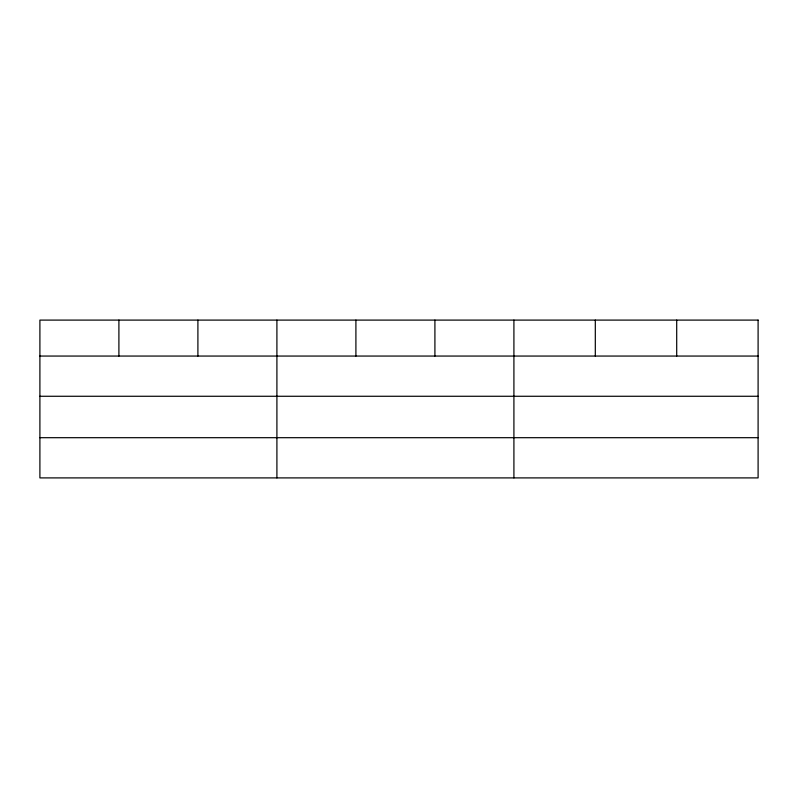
<?xml version="1.0" encoding="UTF-8"?>
<svg xmlns="http://www.w3.org/2000/svg" width="798" height="798" viewBox="0 0 798 798"><rect width="100%" height="100%" fill="white"/><g stroke="black" fill="none" stroke-linecap="round" stroke-linejoin="round"><path stroke-width="1.2" d="M39.9 356.058L758.1 356.058M39.9 396.267L758.1 396.267M39.9 437.693L758.1 437.693M676.704 320.098L676.704 356.058M595.308 320.098L595.308 356.058M513.912 320.098L513.912 477.902M434.91 320.098L434.91 356.058M355.908 320.098L355.908 356.058M276.906 320.098L276.906 477.902M197.904 320.098L197.904 356.058M118.902 320.098L118.902 356.058M758.1 320.098L39.9 320.098L39.9 477.902L758.1 477.902L758.1 320.098"/></g></svg>
